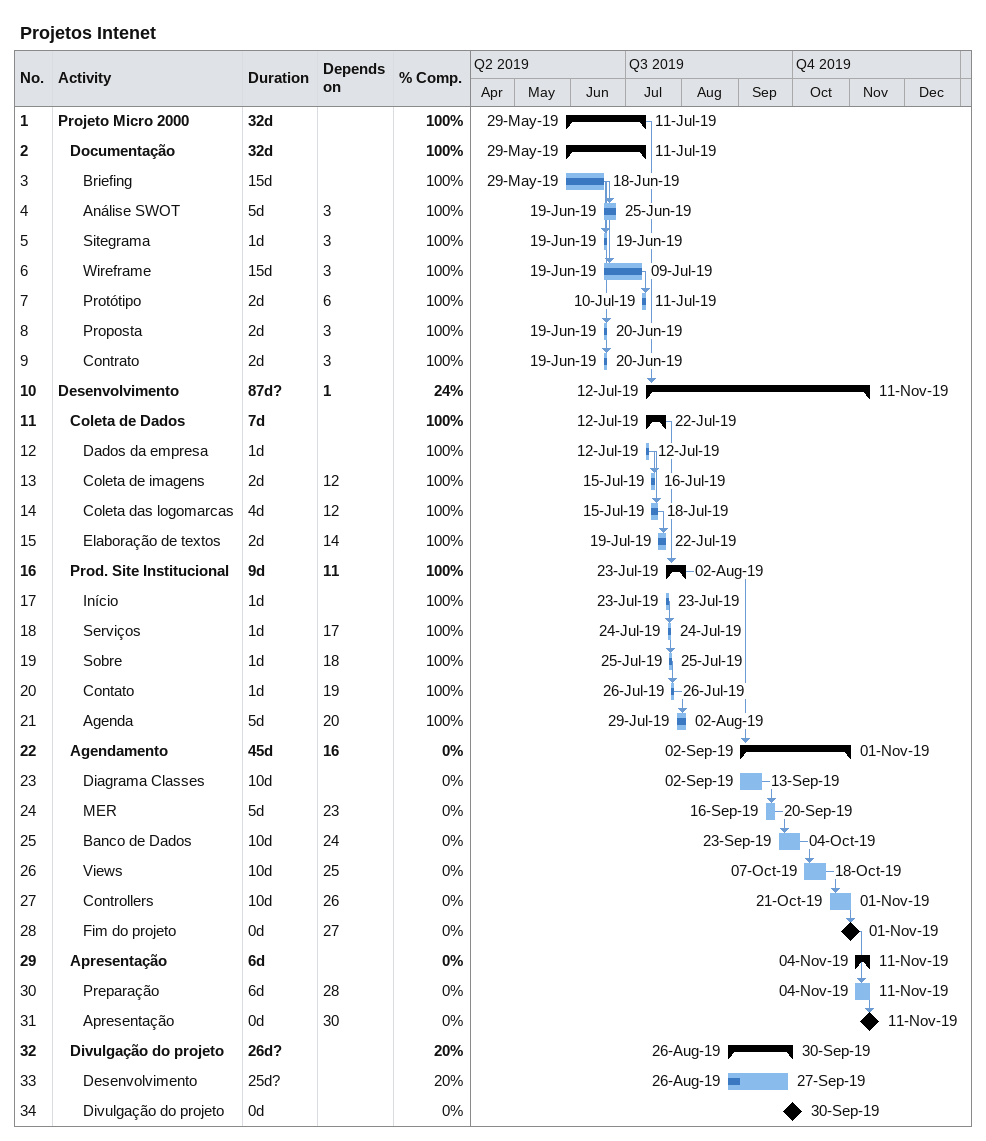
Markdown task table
Projetos Intenet

| ID | Level | Task | Duration | Start | Finish | Predecessors | % complete |
|---|---|---|---|---|---|---|---|
| 1 | 1 | **Projeto Micro 2000** | 32d | 2019-05-29 | 2019-07-11 |  | 100 |
| 2 | 2 | **Documentação** | 32d | 2019-05-29 | 2019-07-11 |  | 100 |
| 3 | 3 | Briefing | 15d | 2019-05-29 | 2019-06-18 |  | 100 |
| 4 | 3 | Análise SWOT | 5d | 2019-06-19 | 2019-06-25 | 3 | 100 |
| 5 | 3 | Sitegrama | 1d | 2019-06-19 | 2019-06-19 | 3 | 100 |
| 6 | 3 | Wireframe | 15d | 2019-06-19 | 2019-07-09 | 3 | 100 |
| 7 | 3 | Protótipo | 2d | 2019-07-10 | 2019-07-11 | 6 | 100 |
| 8 | 3 | Proposta | 2d | 2019-06-19 | 2019-06-20 | 3 | 100 |
| 9 | 3 | Contrato | 2d | 2019-06-19 | 2019-06-20 | 3 | 100 |
| 10 | 1 | **Desenvolvimento** | 87d? | 2019-07-12 | 2019-11-11 | 1 | 24 |
| 11 | 2 | **Coleta de Dados** | 7d | 2019-07-12 | 2019-07-22 |  | 100 |
| 12 | 3 | Dados da empresa | 1d | 2019-07-12 | 2019-07-12 |  | 100 |
| 13 | 3 | Coleta de imagens | 2d | 2019-07-15 | 2019-07-16 | 12 | 100 |
| 14 | 3 | Coleta das logomarcas | 4d | 2019-07-15 | 2019-07-18 | 12 | 100 |
| 15 | 3 | Elaboração de textos | 2d | 2019-07-19 | 2019-07-22 | 14 | 100 |
| 16 | 2 | **Prod. Site Institucional** | 9d | 2019-07-23 | 2019-08-02 | 11 | 100 |
| 17 | 3 | Início | 1d | 2019-07-23 | 2019-07-23 |  | 100 |
| 18 | 3 | Serviços | 1d | 2019-07-24 | 2019-07-24 | 17 | 100 |
| 19 | 3 | Sobre | 1d | 2019-07-25 | 2019-07-25 | 18 | 100 |
| 20 | 3 | Contato | 1d | 2019-07-26 | 2019-07-26 | 19 | 100 |
| 21 | 3 | Agenda | 5d | 2019-07-29 | 2019-08-02 | 20 | 100 |
| 22 | 2 | **Agendamento** | 45d | 2019-09-02 | 2019-11-01 | 16 | 0 |
| 23 | 3 | Diagrama Classes | 10d | 2019-09-02 | 2019-09-13 |  | 0 |
| 24 | 3 | MER | 5d | 2019-09-16 | 2019-09-20 | 23 | 0 |
| 25 | 3 | Banco de Dados | 10d | 2019-09-23 | 2019-10-04 | 24 | 0 |
| 26 | 3 | Views | 10d | 2019-10-07 | 2019-10-18 | 25 | 0 |
| 27 | 3 | Controllers | 10d | 2019-10-21 | 2019-11-01 | 26 | 0 |
| 28 | 3 | Fim do projeto | 0d | 2019-11-01 | 2019-11-01 | 27 | 0 |
| 29 | 2 | **Apresentação** | 6d | 2019-11-04 | 2019-11-11 |  | 0 |
| 30 | 3 | Preparação | 6d | 2019-11-04 | 2019-11-11 | 28 | 0 |
| 31 | 3 | Apresentação | 0d | 2019-11-11 | 2019-11-11 | 30 | 0 |
| 32 | 2 | **Divulgação do projeto** | 26d? | 2019-08-26 | 2019-09-30 |  | 20 |
| 33 | 3 | Desenvolvimento | 25d? | 2019-08-26 | 2019-09-27 |  | 20 |
| 34 | 3 | Divulgação do projeto | 0d | 2019-09-30 | 2019-09-30 |  | 0 |
